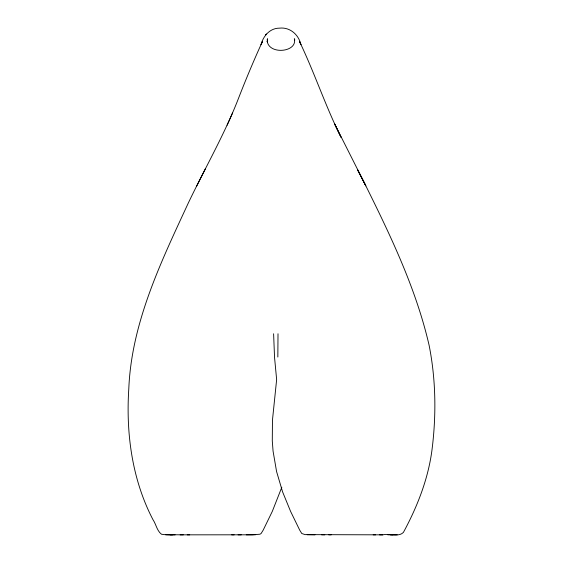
<?xml version="1.0" encoding="UTF-8"?>
<svg xmlns="http://www.w3.org/2000/svg" width="563" height="563" viewBox="0 0 563 563"><rect width="100%" height="100%" fill="white"/><g stroke="black" fill="none" stroke-linecap="round" stroke-linejoin="round"><path stroke-width="0.84" d="M267.214 41.247L267.277 41.929L267.601 38.748L267.087 40.022M278.009 333.768L277.841 357.026M281.831 487.199L272.302 511.394L263.181 530.149L261.112 533.499L259.965 534.217L252.449 534.808L180.132 534.836C173.925 534.554 167.57 535.371 161.44 534.217C156.943 530.81 156.064 524.146 152.946 519.628C132.073 479.493 125.887 433.447 128.8 388.709C131.503 322.69 161.025 261.957 188.281 203.088C204.608 168.809 223.736 135.817 237.685 100.432C245.355 80.593 253.54 60.966 262.393 41.627L261.028 44.688C263.195 36.025 269.951 28.08 279.48 28.15C290.022 26.918 298.693 34.737 300.938 44.667L299.551 41.606C314.611 72.965 325.47 106.147 341.023 137.273L334.57 123.825L365.873 185.917C391.243 237.079 416.191 289.283 429.09 345.203C436.022 379.99 436.402 415.98 431.835 451.097C427.887 479.803 417.113 507.08 403.382 532.436C398.294 537.531 389.061 533.224 382.756 534.836L305.139 534.625L301.775 533.499L299.713 530.149L290.592 511.394L282.591 491.879L276.574 471.548L273.062 451.097L272.288 440.864L272.45 420.28L276.637 379.561L274.533 357.294L273.611 333.768M227.1 125.26L232.526 113.072M196.747 185.945L205.481 168.576M266.229 34.244L265.785 34.822L266.362 34.076M390.391 534.836L392.861 534.801M231.703 534.85L234.152 534.843M255.729 534.737L246.298 534.836M238.079 534.85L241.267 534.836M373.192 534.85L375.648 534.843M379.568 534.85L382.763 534.836M175.107 534.836L165.677 534.737M387.787 534.836L397.218 534.737M307.166 534.737L314.984 534.836M321.628 534.836L324.816 534.85M180.132 534.836L183.327 534.85M328.743 534.843L331.185 534.85M187.247 534.843L189.696 534.85M170.033 534.801L172.503 534.836M365.387 184.967L357.491 169.632L365.873 185.917M294.843 40.008L294.329 38.741C297.813 52.239 268.931 55.16 267.2 41.085"/></g></svg>
